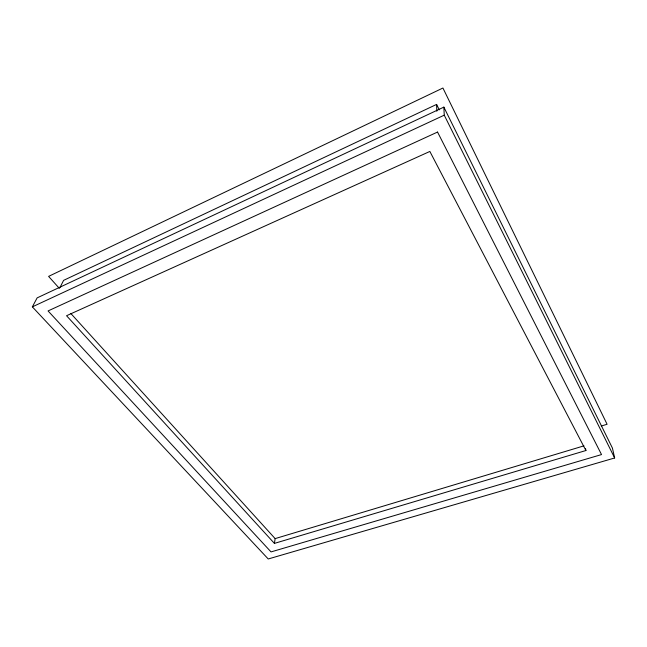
<?xml version="1.0" encoding="UTF-8"?>
<svg xmlns="http://www.w3.org/2000/svg" width="647" height="647" viewBox="0 0 647 647"><rect width="100%" height="100%" fill="white"/><g stroke="black" fill="none" stroke-linecap="round" stroke-linejoin="round"><path stroke-width="0.97" d="M585.527 448.533L585.915 450.522L274.417 543.391L275.137 538.611L70.774 313.423M59.953 287.551L63.608 280.361L436.588 104.41L439.297 109.836M32.35 306.856L37.138 297.879L443.858 107.119L612.426 448.072L614.65 457.979L268.238 558.976L32.35 306.856L444.246 115.166L443.858 107.119M601.298 426.033L607.088 424.262L442.928 88.024L48.598 276.382L59.387 288.408M275.137 538.611L583.982 445.848M274.417 543.391L66.552 315.728L429.859 151.447L585.915 450.522M444.246 115.166L614.65 457.979M436.588 104.41L436.822 111.219M437.55 132.053L48.056 310.932L271.036 551.915L601.524 454.574L437.55 132.053"/></g></svg>
